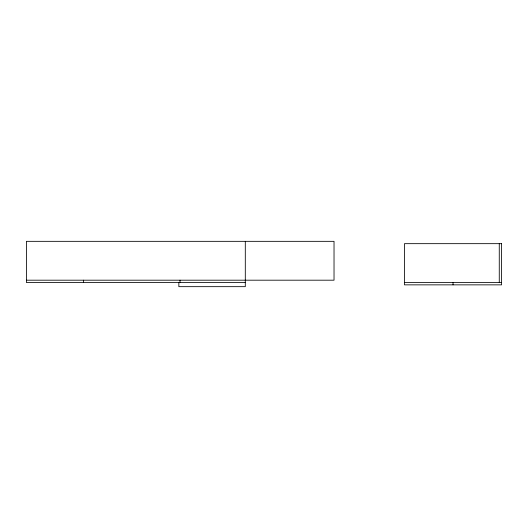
<?xml version="1.0" encoding="UTF-8"?>
<svg xmlns="http://www.w3.org/2000/svg" width="528" height="528" viewBox="0 0 528 528"><rect width="100%" height="100%" fill="white"/><g stroke="black" fill="none" stroke-linecap="round" stroke-linejoin="round"><path stroke-width="0.79" d="M26.4 280.19L334.026 280.19L334.026 241.336L26.4 241.336L26.4 282.52L245.302 282.52M404.455 282.52L501.6 282.52M499.27 243.665L499.27 282.52M453.031 282.52L453.031 284.856M245.302 241.336L245.302 286.664L178.853 286.664L178.853 282.546M180.015 280.19L180.015 282.52M83.523 280.19L83.523 282.52M501.6 243.665L404.455 243.665L404.455 284.856L501.6 284.856L501.6 243.665"/></g></svg>
